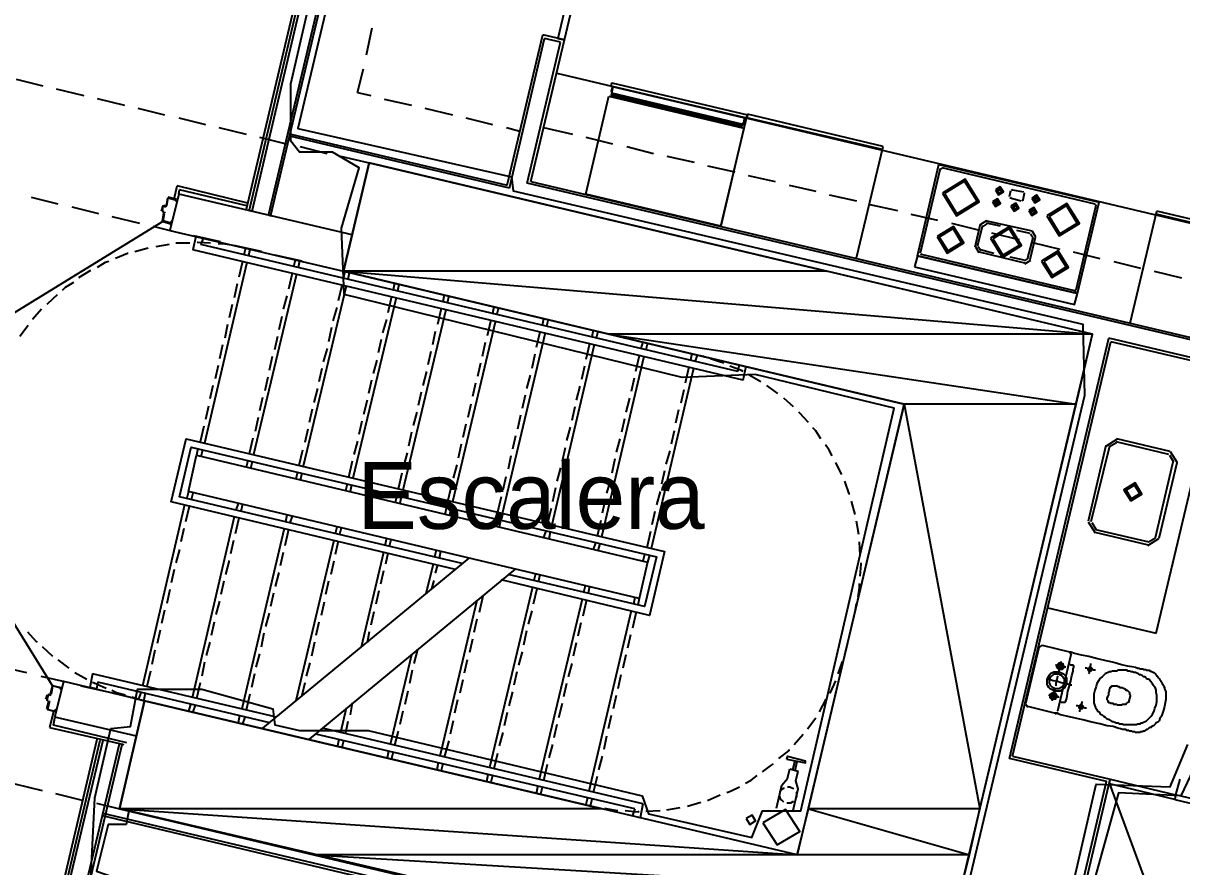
# Model space of a CAD drawing. Header units: feet. Extents: x -84 to 198, y -22 to 181.
# Drawn here: x 79.67 to 100.5, y 46.88 to 62.05 of the extents above; entities that cross this region are included whole.
import ezdxf
from ezdxf.enums import TextEntityAlignment as Align

# ---------------------------------------------------------------- set-up
doc = ezdxf.new("R2010")
doc.units = ezdxf.units.FT
for name, color, linetype in [('A-AREA-COMUN', 252, 'CONTINUOUS'), ('A-AREA-UNIDAD', 30, 'CONTINUOUS'), ('A-LINEA', 7, 'CONTINUOUS'), ('A-MURO-CONCRETO', 8, 'CONTINUOUS'), ('A-NOMBRE-ESPACIO', 2, 'CONTINUOUS')]:
    doc.layers.add(name, color=color, linetype=linetype)

msp = doc.modelspace()

# ---------------------------------------------------------------- linework, layer by layer
at = {"layer": 'A-AREA-COMUN'}
msp.add_lwpolyline([(80.88, 46.56), (80.96, 48.1244), (81.248, 49.3689), (81.6, 49.4044), (81.728, 50.08), (82.88, 50.08), (84.16, 49.7244), (84.192, 49.44), (84.64, 49.3333), (85.872, 49.3333), (90.8, 48.16), (90.912, 47.84), (92.768, 47.4133), (92.96, 47.8933), (93.648, 47.8933), (95.328, 55.1289), (92.832, 55.7333), (91.52, 55.68), (85.44, 57.1733), (85.392, 58.3644), (85.712, 59.4489), (85.232, 59.7333), (84.64, 59.7333), (84.48, 59.9289), (84.48, 60.96), (85.44, 65.12)], dxfattribs=at)
at = {"layer": 'A-AREA-UNIDAD'}
for points in [[(85.6, 64.32), (84.608, 60.16), (88.448, 59.2889), (88.48, 59.04), (98.72, 56.64), (98.752, 55.36), (96.64, 46.4889), (98.432, 46.08), (98.96, 48.3733), (100.288, 48.32), (100.608, 49.0844)], [(101.04, 49.3333), (100.48, 48.16), (99.36, 48.2133), (98.752, 46.0089), (98.272, 45.9733), (98.4, 45.8133), (97.632, 43.0756), (90.16, 44.8533), (90, 45.0133), (90.16, 45.8844), (81.568, 47.8933), (81.52, 47.6444), (81.2, 47.6444), (80.992, 46.8089), (81.44, 46.6489), (81.44, 45.4933), (80.672, 45.44), (80.32, 43.84), (81.44, 41.92), (81.44, 40.9244), (80.768, 40.64), (79.552, 40.6756)]]:
    msp.add_lwpolyline(points, dxfattribs=at)
at = {"layer": 'A-LINEA'}
for p, q in [((84.12, 58.5778), (85.6933, 65.2311)), ((84.08, 58.5911), (85.64, 65.1911)), ((83.68, 58.6844), (85.1467, 64.8978)), ((83.7333, 58.6711), (85.2133, 64.9378)), ((83.7867, 58.6711), (85.2667, 64.9644)), ((85.84, 61.4844), (85.9467, 61.9644)), ((88.3733, 59.1378), (89.0133, 61.8444)), ((88.4133, 59.0844), (89.04, 61.7778)), ((88.7333, 59.1778), (89.3333, 61.7111)), ((88.8, 59.2044), (89.4, 61.7511)), ((89.4, 61.7511), (89.0133, 61.8444)), ((89.3333, 61.7111), (89.04, 61.7778)), ((79.5467, 61.0444), (80.0267, 60.9244)), ((85.68, 60.8044), (85.7867, 61.2311)), ((89.2667, 61.1511), (108.7733, 56.5378)), ((80.2667, 60.8711), (80.76, 60.7511)), ((81, 60.6978), (81.4933, 60.5778)), ((85.68, 60.8044), (85.92, 60.7511)), ((86.16, 60.6844), (86.6533, 60.5778)), ((90.2533, 60.7511), (92.5867, 60.1911)), ((90.2533, 60.7511), (92.5867, 60.1911)), ((92.6, 60.2178), (90.2667, 60.7778)), ((92.6, 60.2178), (90.2667, 60.7778)), ((81.7333, 60.5244), (82.2133, 60.4044)), ((86.8933, 60.5244), (87.3867, 60.4044)), ((92.2133, 58.4044), (92.6933, 60.4178)), ((95.1333, 59.8311), (92.6933, 60.4178)), ((82.4667, 60.3511), (82.9467, 60.2311)), ((87.6267, 60.3511), (88.1067, 60.2311)), ((95.12, 59.7778), (92.68, 60.3511)), ((83.1867, 60.1778), (83.68, 60.0578)), ((83.92, 60.0044), (84.4, 59.8844)), ((88.4133, 59.0844), (84.4667, 60.0178)), ((84.48, 60.0578), (88.3733, 59.1378)), ((88.36, 60.1778), (88.6, 60.1111)), ((89.0267, 60.1778), (89.5467, 60.0578)), ((89.7867, 60.0044), (90.2667, 59.8844)), ((84.6533, 59.8311), (85.1333, 59.7111)), ((90.52, 59.8311), (91, 59.7111)), ((94.6533, 57.8311), (95.1333, 59.8311)), ((85.3733, 59.6578), (85.8933, 59.5378)), ((91.24, 59.6578), (91.7333, 59.5511)), ((91.9733, 59.4844), (92.4667, 59.3778)), ((95.7467, 57.8711), (96.1333, 59.5111)), ((95.8, 57.9244), (96.16, 59.4444)), ((96.1333, 59.5111), (99.0133, 58.8311)), ((96.1846, 59.4439), (96.1605, 59.429)), ((96.1867, 59.4578), (98.9333, 58.8044)), ((108.3467, 54.5378), (88.7333, 59.1778)), ((88.8, 59.2044), (108.32, 54.5911)), ((92.7067, 59.3111), (93.1867, 59.2044)), ((82.3867, 58.8844), (82.44, 59.1244)), ((83.7067, 58.8178), (82.44, 59.1244)), ((82.4667, 58.9778), (82.48, 59.0578)), ((83.6933, 58.7644), (82.48, 59.0578)), ((93.44, 59.1378), (93.92, 59.0311)), ((94.16, 58.9644), (94.6533, 58.8578)), ((97.2, 59.0311), (97.2133, 59.0978)), ((97.2, 59.0311), (97.2, 59.0311)), ((97.2133, 59.0311), (97.2267, 59.0978)), ((97.4, 58.9378), (97.4267, 59.0444)), ((97.4646, 59.0572), (97.4405, 59.0424)), ((97.4533, 59.0578), (97.6533, 59.0178)), ((97.6667, 58.9911), (97.64, 58.8711)), ((97.6795, 58.9798), (97.6646, 59.0039)), ((97.84, 58.8711), (97.8667, 58.9511)), ((79.8133, 58.9244), (80.2933, 58.8044)), ((80.5467, 58.7511), (81.0267, 58.6311)), ((82.2267, 58.7644), (82.2, 58.7644)), ((82.2267, 58.7778), (82.2267, 58.7778)), ((82.2287, 58.7516), (82.2528, 58.7665)), ((82.2667, 58.9111), (82.24, 58.7644)), ((82.4267, 58.8844), (82.28, 58.9244)), ((82.28, 58.9111), (82.28, 58.9111)), ((82.4267, 58.8711), (82.4267, 58.8711)), ((94.8933, 58.7911), (95.3867, 58.6844)), ((97.1467, 58.8178), (97.16, 58.8844)), ((97.4133, 58.9111), (97.6133, 58.8578)), ((97.4139, 58.9224), (97.4287, 58.8983)), ((97.48, 58.7378), (97.4933, 58.8044)), ((97.4933, 58.7244), (97.5067, 58.8044)), ((97.6287, 58.8583), (97.6528, 58.8732)), ((97.8533, 58.8711), (97.8533, 58.8711)), ((97.8667, 58.8711), (97.88, 58.9378)), ((98.6, 57.2578), (98.96, 58.7778)), ((98.6267, 57.1911), (99.0133, 58.8311)), ((98.9595, 58.7665), (98.9446, 58.7906)), ((81.2667, 58.5778), (81.76, 58.4578)), ((82.1733, 58.6711), (82.1733, 58.6711)), ((82.1733, 58.6578), (82.2, 58.6578)), ((82.2261, 58.6332), (82.2113, 58.6572)), ((95.6267, 58.6178), (96.1067, 58.5111)), ((97.48, 58.7244), (97.48, 58.7244)), ((97.8, 58.6578), (97.8133, 58.7244)), ((97.8, 58.6578), (97.8, 58.6578)), ((97.8133, 58.6578), (97.8267, 58.7244)), ((99.5733, 56.6578), (100.0533, 58.6711)), ((102.48, 58.0311), (100.04, 58.6178)), ((102.4933, 58.0978), (100.0533, 58.6711)), ((78.5709, 56.2715), (82.1859, 58.4922)), ((82, 58.4044), (82.48, 58.2844)), ((82.1867, 58.4978), (82.1867, 58.4978)), ((82.1867, 58.4844), (82.32, 58.4444)), ((82.32, 58.4578), (82.32, 58.4578)), ((96.36, 58.4578), (96.84, 58.3378)), ((96.7867, 58.0311), (96.88, 58.4444)), ((96.8267, 58.0444), (96.92, 58.4178)), ((96.9866, 58.4954), (96.8823, 58.4311)), ((96.9938, 58.4428), (96.9216, 58.3983)), ((97.8133, 58.3111), (96.9733, 58.4978)), ((97.24, 58.4044), (96.9867, 58.4578)), ((97.7733, 58.2711), (97.5333, 58.3244)), ((82.7733, 58.2178), (82.72, 57.9778)), ((82.7333, 58.2311), (83.2133, 58.1244)), ((82.9067, 58.1911), (82.8667, 58.0711)), ((97.08, 58.2844), (97.5733, 58.1644)), ((97.7333, 57.8311), (97.8267, 58.1911)), ((97.7733, 57.8044), (97.8667, 58.2044)), ((97.8251, 58.184), (97.7805, 58.2562)), ((97.8777, 58.2045), (97.8133, 58.3088)), ((81.92, 58.0044), (81.68, 57.9378)), ((82.2933, 58.0711), (82.0533, 58.0311)), ((82.6667, 58.0978), (82.4133, 58.0978)), ((92.6133, 55.6311), (82.72, 57.9778)), ((92.52, 55.7911), (82.8667, 58.0711)), ((83.4533, 58.0578), (83.9467, 57.9511)), ((83.6667, 58.0044), (83.5333, 58.0311)), ((83.6667, 58.0044), (83.64, 57.8844)), ((83.7467, 57.9911), (83.72, 57.8711)), ((95.8005, 57.909), (95.8154, 57.885)), ((96.789, 58.0311), (96.8534, 57.9268)), ((97.68, 57.7378), (96.84, 57.9378)), ((96.8416, 58.0383), (96.8862, 57.9661)), ((97.12, 57.9111), (96.88, 57.9778)), ((97.8133, 58.1111), (98.3067, 57.9911)), ((98.5467, 57.9378), (99.0267, 57.8178)), ((83.6933, 57.7511), (82.9333, 54.4978)), ((83.6133, 57.7644), (83.5467, 57.4844)), ((84.1867, 57.8844), (84.68, 57.7778)), ((84.56, 57.7911), (84.5333, 57.6711)), ((84.64, 57.7778), (84.6133, 57.6578)), ((84.92, 57.7111), (85.4267, 57.5911)), ((95.7467, 57.8711), (98.6267, 57.1911)), ((95.8133, 57.8978), (98.5733, 57.2444)), ((97.6667, 57.7911), (97.4133, 57.8444)), ((97.6729, 57.7794), (97.7451, 57.824)), ((97.68, 57.7268), (97.7843, 57.7912)), ((99.28, 57.7644), (99.76, 57.6444)), ((84.5867, 57.5378), (83.8133, 54.2978)), ((84.5067, 57.5511), (84.44, 57.2711)), ((85.4533, 57.5911), (85.4267, 57.4711)), ((85.5333, 57.5644), (85.5067, 57.4444)), ((100, 57.5911), (100.4933, 57.4711)), ((83.52, 57.3644), (83.4667, 57.1111)), ((85.48, 57.3244), (84.7067, 54.0844)), ((85.4, 57.3378), (85.3333, 57.0578)), ((86.3467, 57.3778), (86.32, 57.2578)), ((86.4267, 57.3511), (86.4, 57.2311)), ((84.4133, 57.1511), (84.3467, 56.9111)), ((86.3733, 57.1111), (85.6, 53.8711)), ((86.2933, 57.1378), (86.2267, 56.8444)), ((87.24, 57.1644), (87.2133, 57.0444)), ((87.32, 57.1511), (87.2933, 57.0178)), ((98.5754, 57.2316), (98.5995, 57.2465)), ((80, 56.9111), (79.84, 56.7244)), ((83.4267, 56.9911), (83.3733, 56.7511)), ((85.3067, 56.9378), (85.24, 56.6978)), ((87.2667, 56.8978), (86.4933, 53.6578)), ((87.1867, 56.9244), (87.12, 56.6311)), ((88.1333, 56.9511), (88.1067, 56.8311)), ((88.2133, 56.9378), (88.1867, 56.8178)), ((84.32, 56.7778), (84.2667, 56.5378)), ((86.2, 56.7244), (86.1333, 56.4844)), ((88.16, 56.6978), (87.3867, 53.4444)), ((88.08, 56.7111), (88.0133, 56.4311)), ((89.0267, 56.7378), (89, 56.6178)), ((89.1067, 56.7244), (89.08, 56.6044)), ((79.76, 56.6178), (79.6133, 56.4178)), ((83.3467, 56.6311), (83.2933, 56.3911)), ((85.2133, 56.5778), (85.16, 56.3244)), ((87.08, 56.5111), (87.0267, 56.2711)), ((89.0533, 56.4844), (88.28, 53.2311)), ((88.96, 56.4978), (88.8933, 56.2178)), ((89.92, 56.5378), (89.8933, 56.4044)), ((90, 56.5111), (89.9733, 56.3911)), ((83.2533, 56.2711), (83.2, 56.0178)), ((84.24, 56.4178), (84.1867, 56.1778)), ((86.1067, 56.3644), (86.0533, 56.1244)), ((87.9733, 56.3111), (87.92, 56.0578)), ((89.9333, 56.2711), (89.1733, 53.0311)), ((89.8533, 56.2844), (89.7867, 56.0044)), ((90.8133, 56.3244), (90.7733, 56.2044)), ((90.8933, 56.2978), (90.8667, 56.1778)), ((97.4, 48.8311), (99.1867, 56.3911)), ((97.4533, 48.8711), (99.2267, 56.3244)), ((108.2267, 54.2044), (99.2267, 56.3244)), ((84.1467, 56.0578), (84.0933, 55.8044)), ((85.1333, 56.2044), (85.0667, 55.9644)), ((87, 56.1511), (86.9467, 55.9111)), ((88.8667, 56.0978), (88.8133, 55.8444)), ((90.8267, 56.0578), (90.0667, 52.8178)), ((90.7467, 56.0711), (90.68, 55.7911)), ((91.6933, 56.1111), (91.6667, 55.9911)), ((91.7867, 56.0844), (91.7467, 55.9644)), ((91.9067, 56.0578), (91.7867, 56.0844)), ((83.1733, 55.8978), (83.12, 55.6578)), ((85.04, 55.8444), (84.9867, 55.6044)), ((86.0267, 55.9911), (85.96, 55.7511)), ((87.8933, 55.9378), (87.84, 55.6978)), ((89.76, 55.8844), (89.7067, 55.6444)), ((91.72, 55.8444), (90.96, 52.6044)), ((91.64, 55.8711), (91.5733, 55.5778)), ((92.52, 55.7911), (92.5467, 55.9111)), ((92.6133, 55.6311), (92.6667, 55.8844)), ((100.04, 51.0844), (101.1733, 55.8711)), ((84.0667, 55.6844), (84.0133, 55.4444)), ((85.9333, 55.6311), (85.88, 55.3911)), ((86.92, 55.7911), (86.8533, 55.5378)), ((88.7867, 55.7244), (88.72, 55.4844)), ((90.6533, 55.6711), (90.6, 55.4311)), ((92.9333, 55.6044), (92.72, 55.7244)), ((83.08, 55.5378), (83.0267, 55.2978)), ((84.96, 55.4844), (84.8933, 55.2311)), ((86.8267, 55.4178), (86.7733, 55.1778)), ((87.8, 55.5778), (87.7467, 55.3378)), ((89.68, 55.5244), (89.6133, 55.2711)), ((91.5467, 55.4578), (91.4933, 55.2178)), ((93.24, 55.3911), (93.04, 55.5378)), ((83.9733, 55.3244), (83.92, 55.0844)), ((85.8533, 55.2711), (85.7867, 55.0178)), ((87.72, 55.2044), (87.6667, 54.9644)), ((88.6933, 55.3644), (88.64, 55.1244)), ((90.5733, 55.3111), (90.5067, 55.0578)), ((93.52, 55.1511), (93.3467, 55.3111)), ((83, 55.1644), (82.9467, 54.9244)), ((84.8667, 55.1111), (84.8133, 54.8711)), ((86.7467, 55.0578), (86.68, 54.8178)), ((88.6133, 55.0044), (88.56, 54.7511)), ((89.5867, 55.1511), (89.5333, 54.9111)), ((91.4533, 55.0978), (91.4, 54.8578)), ((82.92, 54.8044), (82.8533, 54.5244)), ((83.8933, 54.9644), (83.84, 54.7111)), ((85.76, 54.8978), (85.7067, 54.6578)), ((87.6267, 54.8444), (87.5733, 54.6044)), ((89.5067, 54.7911), (89.44, 54.5511)), ((90.48, 54.9378), (90.4267, 54.6978)), ((83.8, 54.5911), (83.7333, 54.3111)), ((84.7867, 54.7511), (84.7333, 54.5111)), ((86.6533, 54.6978), (86.6, 54.4444)), ((88.52, 54.6311), (88.4667, 54.3911)), ((90.4, 54.5778), (90.3333, 54.3378)), ((91.3733, 54.7244), (91.32, 54.4844)), ((99.3384, 54.5733), (99.1378, 54.4495)), ((100.2933, 54.3511), (99.3333, 54.5778)), ((82.8133, 54.4044), (82.7867, 54.2844)), ((82.8933, 54.3778), (82.8667, 54.2578)), ((84.6933, 54.3778), (84.6267, 54.0978)), ((85.68, 54.5378), (85.6133, 54.2978)), ((87.5467, 54.4844), (87.4933, 54.2311)), ((89.4133, 54.4178), (89.36, 54.1778)), ((91.2933, 54.3644), (91.2267, 54.1244)), ((99.1333, 54.4578), (98.8133, 53.0978)), ((99.2, 54.4444), (98.8667, 53.0844)), ((99.323, 54.5084), (99.2027, 54.4341)), ((100.2667, 54.2978), (99.32, 54.5244)), ((83.7067, 54.1911), (83.68, 54.0711)), ((83.7867, 54.1644), (83.76, 54.0444)), ((85.5867, 54.1778), (85.52, 53.8844)), ((86.5733, 54.3244), (86.5067, 54.0844)), ((88.44, 54.2711), (88.3867, 54.0311)), ((90.3067, 54.2178), (90.2533, 53.9644)), ((100.0267, 52.8044), (100.3467, 54.1644)), ((100.3573, 54.1614), (100.283, 54.2818)), ((100.4222, 54.1461), (100.2984, 54.3466)), ((84.6, 53.9778), (84.5733, 53.8578)), ((84.68, 53.9644), (84.6533, 53.8311)), ((86.48, 53.9644), (86.4133, 53.6711)), ((87.4667, 54.1111), (87.4, 53.8711)), ((89.3333, 54.0578), (89.2667, 53.8178)), ((91.2, 54.0044), (91.1467, 53.7644)), ((100.0933, 52.7911), (100.4133, 54.1511)), ((85.4933, 53.7644), (85.4667, 53.6444)), ((85.5733, 53.7511), (85.5467, 53.6311)), ((87.3733, 53.7511), (87.3067, 53.4711)), ((88.3467, 53.8978), (88.2933, 53.6578)), ((90.2267, 53.8444), (90.16, 53.6044)), ((80.2126, 50.1189), (77.9758, 53.724)), ((82.64, 53.6311), (82.6133, 53.5111)), ((82.72, 53.6044), (82.6933, 53.4844)), ((86.3867, 53.5511), (86.36, 53.4311)), ((86.4667, 53.5378), (86.44, 53.4178)), ((88.2667, 53.5378), (88.2, 53.2578)), ((89.24, 53.6978), (89.1867, 53.4444)), ((91.12, 53.6311), (91.0533, 53.3911)), ((82.5733, 53.3911), (81.8133, 50.1378)), ((82.6533, 53.3644), (82.5867, 53.0844)), ((83.5333, 53.4178), (83.4933, 53.2978)), ((83.6133, 53.4044), (83.5867, 53.2711)), ((87.28, 53.3511), (87.2533, 53.2178)), ((87.36, 53.3244), (87.3333, 53.2044)), ((89.16, 53.3244), (89.0933, 53.0444)), ((90.1333, 53.4844), (90.08, 53.2444)), ((94.6267, 53.2178), (94.56, 53.4578)), ((83.4667, 53.1778), (82.7067, 49.9244)), ((83.5467, 53.1511), (83.48, 52.8711)), ((84.4133, 53.2044), (84.3867, 53.0844)), ((84.5067, 53.1911), (84.4667, 53.0711)), ((88.1733, 53.1378), (88.1467, 53.0178)), ((91.0267, 53.2711), (90.9733, 53.0311)), ((82.56, 52.9644), (82.5067, 52.7244)), ((84.36, 52.9644), (83.6, 49.7244)), ((84.44, 52.9511), (84.3733, 52.6578)), ((85.3067, 52.9911), (85.28, 52.8711)), ((85.3867, 52.9778), (85.36, 52.8578)), ((88.2533, 53.1111), (88.2267, 52.9911)), ((89.0667, 52.9244), (89.0267, 52.8044)), ((90.0533, 53.1111), (89.9867, 52.8311)), ((90.9467, 52.9111), (90.88, 52.6178)), ((94.6933, 52.8578), (94.6533, 53.0978)), ((98.8178, 53.0895), (98.9416, 52.8889)), ((98.8827, 53.0741), (98.957, 52.9538)), ((98.9467, 52.9511), (99.9067, 52.7244)), ((83.4533, 52.7511), (83.4, 52.5111)), ((85.2533, 52.7511), (84.5733, 49.8711)), ((85.3333, 52.7378), (85.28, 52.4978)), ((86.2, 52.7911), (86.1733, 52.6578)), ((86.28, 52.7644), (86.2533, 52.6444)), ((89.1467, 52.8978), (89.12, 52.7778)), ((89.96, 52.7111), (89.92, 52.5911)), ((90.04, 52.6978), (90, 52.5644)), ((94.72, 52.4844), (94.7067, 52.7244)), ((98.9333, 52.8978), (99.8933, 52.6711)), ((99.8883, 52.6623), (100.0889, 52.7861)), ((99.9036, 52.7271), (100.024, 52.8014)), ((82.48, 52.5911), (82.4133, 52.3511)), ((84.3467, 52.5378), (84.2933, 52.2978)), ((86.1467, 52.5378), (85.7467, 50.8311)), ((86.2267, 52.5244), (86.1867, 52.3244)), ((87.0933, 52.5778), (87.0667, 52.4578)), ((87.1733, 52.5511), (87.1467, 52.4311)), ((90.84, 52.4978), (90.8133, 52.3778)), ((83.3733, 52.3911), (83.3067, 52.1378)), ((87.68, 52.4311), (83.9733, 49.3778)), ((85.2533, 52.3778), (85.2, 52.1378)), ((87.04, 52.3244), (86.9067, 51.7911)), ((87.12, 52.3111), (87.08, 52.1644)), ((90.9333, 52.4844), (90.8933, 52.3644)), ((82.3867, 52.2311), (82.3333, 51.9911)), ((84.2667, 52.1778), (84.2, 51.9244)), ((88.52, 52.2444), (84.8133, 49.1778)), ((86.1467, 52.2044), (86.0933, 51.9644)), ((88.88, 52.1511), (88.8533, 52.0311)), ((88.96, 52.1378), (88.9333, 52.0178)), ((82.3067, 51.8711), (82.2533, 51.6178)), ((83.28, 52.0178), (83.2267, 51.7778)), ((85.16, 52.0178), (85.1067, 51.7778)), ((87.0533, 52.0311), (87.0133, 51.8844)), ((88.8267, 51.9111), (88.0533, 48.6711)), ((88.9067, 51.8844), (88.84, 51.6044)), ((89.7733, 51.9378), (89.7467, 51.8178)), ((89.8533, 51.9244), (89.8267, 51.8044)), ((83.2, 51.6578), (83.1333, 51.4178)), ((84.1733, 51.8044), (84.12, 51.5644)), ((86.0667, 51.8444), (86.0133, 51.6044)), ((87.8267, 51.6711), (87.16, 48.8711)), ((87.9333, 51.7511), (87.8667, 51.4578)), ((89.72, 51.6978), (88.9467, 48.4578)), ((89.8, 51.6844), (89.7333, 51.3911)), ((90.6667, 51.7244), (90.64, 51.6044)), ((90.7467, 51.7111), (90.72, 51.5911)), ((82.2133, 51.4978), (82.16, 51.2578)), ((85.08, 51.6444), (85.0267, 51.4044)), ((85.9733, 51.4711), (85.92, 51.2311)), ((88.8133, 51.4844), (88.7467, 51.2444)), ((90.6, 51.4844), (89.84, 48.2444)), ((90.6933, 51.4711), (90.6267, 51.1778)), ((94.6267, 51.4711), (94.6533, 51.6178)), ((98.0933, 51.5378), (100.04, 51.0844)), ((83.1067, 51.2844), (83.0533, 51.0444)), ((84.0933, 51.4444), (84.0267, 51.2044)), ((84.9867, 51.2844), (84.9333, 51.0444)), ((87.8267, 51.3378), (87.7733, 51.0978)), ((89.6933, 51.2711), (89.64, 51.0311)), ((82.1333, 51.1378), (82.08, 50.8978)), ((84, 51.0844), (83.9467, 50.8311)), ((85.8933, 51.1111), (85.8533, 50.9111)), ((88.72, 51.1244), (88.6667, 50.8711)), ((90.5867, 51.0578), (90.5333, 50.8178)), ((80.0133, 50.8444), (80.2, 50.6711)), ((83.0267, 50.9244), (82.96, 50.6844)), ((84.9067, 50.9244), (84.8533, 50.6711)), ((87.7467, 50.9778), (87.6933, 50.7378)), ((89.6133, 50.9111), (89.56, 50.6711)), ((94.44, 50.6978), (94.48, 50.8311)), ((97.6933, 49.8178), (97.9333, 50.8311)), ((97.9907, 50.8699), (97.9346, 50.8352)), ((97.9867, 50.8711), (98.48, 50.7511)), ((82.04, 50.7778), (81.9867, 50.5244)), ((83.92, 50.7111), (83.8533, 50.4711)), ((86.6533, 50.6978), (86.2667, 49.0844)), ((86.76, 50.7911), (86.6933, 50.5378)), ((88.64, 50.7511), (88.5733, 50.5111)), ((90.5067, 50.6978), (90.4533, 50.4578)), ((98.5067, 50.6978), (98.2667, 49.6844)), ((98.5187, 50.6937), (98.4841, 50.7499)), ((79.2533, 50.4844), (79.7333, 50.3778)), ((80.2933, 50.6044), (80.4933, 50.4578)), ((82.9333, 50.5644), (82.88, 50.3111)), ((84.8267, 50.5511), (84.76, 50.3111)), ((86.6667, 50.4178), (86.6133, 50.1778)), ((87.6533, 50.6044), (87.6, 50.3644)), ((89.5333, 50.5378), (89.4667, 50.2978)), ((79.9867, 50.3111), (80.4667, 50.2044)), ((80.24, 49.5778), (80.4, 50.2178)), ((81.8533, 49.8711), (80.4, 50.2178)), ((80.6, 50.3778), (80.8133, 50.2578)), ((80.92, 50.3511), (80.8667, 50.1111)), ((84.2267, 49.5778), (80.92, 50.3511)), ((81.0133, 50.2044), (80.9867, 50.0844)), ((84.1067, 49.4711), (81.0133, 50.2044)), ((81.96, 50.4044), (81.8933, 50.1244)), ((83.8267, 50.3511), (83.7733, 50.1111)), ((87.5733, 50.2444), (87.52, 50.0044)), ((88.5467, 50.3911), (88.4933, 50.1511)), ((90.4133, 50.3378), (90.36, 50.0844)), ((80.12, 49.9911), (80.1467, 49.9778)), ((80.1467, 49.9911), (80.1467, 49.9911)), ((80.2133, 50.1378), (80.3467, 50.1111)), ((80.3467, 50.0978), (80.3467, 50.0978)), ((80.7067, 50.1378), (81.2, 50.0311)), ((80.9867, 50.0844), (80.8667, 50.1111)), ((81.7867, 50.0178), (81.7467, 49.8978)), ((81.8667, 50.0044), (81.84, 49.8844)), ((82.8533, 50.1911), (82.7867, 49.9111)), ((83.7467, 49.9911), (83.68, 49.6978)), ((84.7333, 50.1911), (84.68, 49.9644)), ((86.5867, 50.0444), (86.5333, 49.8044)), ((88.4667, 50.0311), (88.4, 49.7778)), ((89.44, 50.1778), (89.3867, 49.9378)), ((80.08, 49.8978), (80.1067, 49.9778)), ((80.0933, 49.7244), (80.1333, 49.8578)), ((80.12, 49.9778), (80.12, 49.9778)), ((80.12, 49.8578), (80.12, 49.8578)), ((80.1461, 49.8465), (80.1313, 49.8706)), ((80.1487, 49.965), (80.1728, 49.9798)), ((81.44, 49.9778), (81.8533, 49.8711)), ((81.6267, 49.9378), (81.76, 49.8978)), ((82.68, 49.8044), (82.64, 49.6844)), ((82.76, 49.7911), (82.72, 49.6711)), ((85.5867, 49.8311), (85.5467, 49.6178)), ((87.48, 49.8844), (87.4267, 49.6444)), ((89.36, 49.8178), (89.2933, 49.5644)), ((90.3333, 49.9644), (90.28, 49.7244)), ((93.9867, 49.6711), (94.1067, 49.8978)), ((97.6946, 49.8085), (97.7293, 49.7524)), ((80.2133, 49.6711), (80.1467, 49.3911)), ((80.2133, 49.6711), (80.1467, 49.3911)), ((81.7067, 49.2311), (80.24, 49.5778)), ((80.2533, 49.6844), (80.2533, 49.6844)), ((83.56, 49.6044), (83.5333, 49.4711)), ((83.6533, 49.5778), (83.6133, 49.4578)), ((85.48, 49.7378), (85.3733, 49.2978)), ((86.4933, 49.6844), (86.44, 49.4444)), ((88.3733, 49.6578), (88.32, 49.4178)), ((90.24, 49.6044), (90.1867, 49.3644)), ((98.2133, 49.6444), (97.7333, 49.7644)), ((98.2226, 49.6324), (98.2787, 49.667)), ((80.1467, 49.3911), (81.48, 49.0844)), ((80.1467, 49.3911), (81.48, 49.0844)), ((90.8133, 48.0178), (85.0533, 49.3778)), ((85.5067, 49.4978), (85.4667, 49.2844)), ((87.4, 49.5111), (87.3467, 49.2711)), ((89.2667, 49.4444), (89.2133, 49.2044)), ((93.7733, 49.3644), (93.92, 49.5644)), ((79.7467, 43.8444), (81, 49.1778)), ((79.8, 43.8311), (81.0533, 49.1644)), ((79.84, 43.8178), (81.1067, 49.1644)), ((90.6667, 47.9244), (84.9333, 49.2711)), ((85.3467, 49.1778), (85.32, 49.0578)), ((86.4133, 49.3244), (86.3467, 49.0711)), ((88.2933, 49.2978), (88.2267, 49.0578)), ((90.16, 49.2311), (90.1067, 48.9911)), ((93.5333, 49.0844), (93.6933, 49.2711)), ((80.1333, 43.7511), (81.4, 49.0978)), ((80.1867, 43.7378), (81.4533, 49.0844)), ((85.4267, 49.1511), (85.4, 49.0311)), ((86.24, 48.9644), (86.2133, 48.8444)), ((86.32, 48.9511), (86.2933, 48.8311)), ((87.32, 49.1511), (87.24, 48.8578)), ((89.1867, 49.0844), (89.12, 48.8444)), ((87.1333, 48.7511), (87.1067, 48.6311)), ((88.2, 48.9244), (88.1333, 48.6444)), ((90.08, 48.8711), (90.0133, 48.6311)), ((93.5067, 48.6311), (93.5467, 48.7911)), ((93.5467, 48.6178), (93.5867, 48.7778)), ((97.4533, 48.8711), (99.2133, 48.4578)), ((87.2133, 48.7378), (87.1867, 48.6178)), ((88.0267, 48.5378), (88, 48.4178)), ((89.0933, 48.7244), (89.0267, 48.4311)), ((93.4533, 48.6444), (93.6, 48.6044)), ((93.56, 48.4311), (93.6, 48.6044)), ((79.52, 48.3778), (80.0133, 48.2578)), ((88.1067, 48.5244), (88.08, 48.4044)), ((88.92, 48.3378), (88.8933, 48.2044)), ((89.9867, 48.5111), (89.92, 48.2178)), ((93.2133, 47.9378), (93.3067, 48.3511)), ((98.16, 43.9778), (99.2133, 48.4578)), ((99.2, 48.3778), (100.4133, 45.0844)), ((99.2533, 48.4044), (99.2533, 48.4044)), ((100.4667, 48.4578), (100.3867, 48.1778)), ((80.2533, 48.2044), (80.7333, 48.0844)), ((89, 48.3111), (88.9733, 48.1911)), ((89.8133, 48.1244), (89.7867, 48.0044)), ((100.3333, 48.1511), (100.3333, 48.1511)), ((100.4267, 48.1244), (100.4267, 48.1244)), ((80.9867, 48.0311), (81.4, 47.9244)), ((89.8933, 48.0978), (89.8667, 47.9778)), ((89.8667, 47.9778), (90, 47.9511)), ((90.6667, 47.9244), (90.6267, 47.8044)), ((90.8133, 48.0178), (90.76, 47.7644)), ((91.24, 47.9111), (91.48, 47.9511)), ((91.6133, 47.9778), (91.8533, 48.0444)), ((81.0933, 47.8044), (89.0133, 45.9244)), ((89.08, 45.9644), (81.1067, 47.8444)), ((90.8667, 47.8844), (91.12, 47.8978))]:
    msp.add_line(p, q, dxfattribs=at)
for points in [[(89.4, 61.7511), (90.0533, 64.5111), (89.9333, 64.5378), (89.28, 61.7778), (89.4, 61.7511)], [(92.6933, 60.4044), (92.68, 60.3378), (90.24, 60.9111), (90.2533, 60.9778), (92.6933, 60.4044)], [(92.6933, 60.4044), (92.68, 60.3378), (90.24, 60.9111), (90.2533, 60.9778), (92.6933, 60.4044)], [(90.2667, 60.9111), (90.24, 60.8311), (90.2533, 60.8178), (90.2533, 60.7911), (90.2667, 60.7778), (90.24, 60.7644), (90.2533, 60.7511), (90.24, 60.7378), (92.5867, 60.1778), (92.5867, 60.1911), (92.6, 60.2044), (92.6, 60.2178), (92.6133, 60.2311), (92.6133, 60.2578), (92.64, 60.2711), (92.6533, 60.3511), (90.2667, 60.9111)], [(90.2667, 60.9111), (90.24, 60.8311), (90.2533, 60.8178), (90.2533, 60.7911), (90.2667, 60.7778), (90.24, 60.7644), (90.2533, 60.7511), (90.24, 60.7378), (92.5867, 60.1778), (92.5867, 60.1911), (92.6, 60.2044), (92.6, 60.2178), (92.6133, 60.2311), (92.6133, 60.2578), (92.64, 60.2711), (92.6533, 60.3511), (90.2667, 60.9111)], [(92.64, 60.3511), (92.6133, 60.2311), (90.2533, 60.7911), (90.28, 60.9111), (92.64, 60.3511)], [(92.64, 60.3511), (92.6133, 60.2311), (90.2533, 60.7911), (90.28, 60.9111), (92.64, 60.3511)], [(90.2, 60.7378), (92.6267, 60.1644), (92.2133, 58.4044), (89.7867, 58.9778), (90.2, 60.7378)], [(81.4, 47.9244), (90.2133, 45.8444), (89.9867, 44.8711), (97.7733, 43.0311), (98.4533, 45.9511), (96.5067, 46.4044), (98.8933, 56.4578), (85.8933, 59.5378), (85.4267, 57.5911), (95.5067, 55.2044), (93.5867, 47.0978), (81.8533, 49.8711), (81.4, 47.9244)], [(96.1958, 58.9961), (96.4484, 58.5869), (96.8575, 58.8395), (96.6049, 59.2486), (96.1958, 58.9961)], [(96.2347, 58.9868), (96.4576, 58.6258), (96.8186, 58.8487), (96.5957, 59.2097), (96.2347, 58.9868)], [(85.5867, 58.2444), (82.4667, 58.9778), (82.3067, 58.3244), (85.4267, 57.5911)], [(97.1486, 59.0547), (97.2031, 58.9664), (97.2914, 59.0209), (97.2369, 59.1091), (97.1486, 59.0547)], [(97.1746, 59.0485), (97.2093, 58.9924), (97.2654, 59.027), (97.2307, 59.0832), (97.1746, 59.0485)], [(97.802, 58.908), (97.8565, 58.8197), (97.9447, 58.8742), (97.8902, 58.9625), (97.802, 58.908)], [(82.16, 58.6711), (82.1867, 58.7644), (82.1867, 58.7644)], [(82.2, 58.6578), (82.1733, 58.6711), (82.1867, 58.7644), (82.2267, 58.7511)], [(82.2533, 58.7644), (82.28, 58.9111), (82.4267, 58.8711), (82.4133, 58.8578), (82.4267, 58.8444), (82.4267, 58.8711)], [(97.0953, 58.8413), (97.1498, 58.7531), (97.238, 58.8076), (97.1835, 58.8958), (97.0953, 58.8413)], [(97.1213, 58.8352), (97.1559, 58.779), (97.2121, 58.8137), (97.1774, 58.8699), (97.1213, 58.8352)], [(97.1867, 58.8711), (97.16, 58.8044), (97.16, 58.8044)], [(97.4286, 58.7613), (97.4831, 58.6731), (97.5714, 58.7276), (97.5169, 58.8158), (97.4286, 58.7613)], [(97.4546, 58.7552), (97.4893, 58.699), (97.5454, 58.7337), (97.5107, 58.7899), (97.4546, 58.7552)], [(97.8279, 58.9019), (97.8626, 58.8457), (97.9187, 58.8804), (97.8841, 58.9365), (97.8279, 58.9019)], [(98.0747, 58.5868), (98.2976, 58.2258), (98.6586, 58.4487), (98.4357, 58.8097), (98.0747, 58.5868)], [(98.1137, 58.5776), (98.3068, 58.2648), (98.6197, 58.4579), (98.4265, 58.7708), (98.1137, 58.5776)], [(82.1733, 58.4978), (82.2, 58.6444), (82.2, 58.6444)], [(82.3333, 58.4578), (82.3467, 58.4844), (82.3333, 58.4844), (82.32, 58.4578), (82.1867, 58.4978), (82.2133, 58.6311)], [(97.7486, 58.6813), (97.8031, 58.5931), (97.8914, 58.6476), (97.8369, 58.7358), (97.7486, 58.6813)], [(97.7746, 58.6752), (97.8093, 58.619), (97.8654, 58.6537), (97.8307, 58.7099), (97.7746, 58.6752)], [(96.1, 58.2146), (96.2832, 57.9177), (96.58, 58.101), (96.3968, 58.3978), (96.1, 58.2146)], [(96.1389, 58.2054), (96.2924, 57.9567), (96.5411, 58.1102), (96.3876, 58.3589), (96.1389, 58.2054)], [(97.061, 58.1838), (97.274, 57.8388), (97.619, 58.0518), (97.406, 58.3967), (97.061, 58.1838)], [(97.1, 58.1746), (97.2832, 57.8777), (97.58, 58.061), (97.3968, 58.3578), (97.1, 58.1746)], [(81.56, 57.9111), (81.5467, 57.9111), (81.3333, 57.8178)], [(83.04, 58.0978), (82.8133, 58.1111), (82.8, 58.1111)], [(83.4133, 58.0578), (83.2533, 58.0844), (83.1733, 58.0844)], [(97.98, 57.7746), (98.1632, 57.4777), (98.46, 57.661), (98.2768, 57.9578), (97.98, 57.7746)], [(98.0189, 57.7654), (98.1724, 57.5167), (98.4211, 57.6702), (98.2676, 57.9189), (98.0189, 57.7654)], [(81.2133, 57.7644), (81.1467, 57.7511), (81, 57.6578)], [(95.6933, 57.6711), (98.5733, 56.9911), (98.6267, 57.1911), (95.7467, 57.8711), (95.6933, 57.6711)], [(80.88, 57.6044), (80.7733, 57.5378), (80.6667, 57.4711)], [(80.5733, 57.3911), (80.4267, 57.2978), (80.3733, 57.2444)], [(80.28, 57.1644), (80.1067, 57.0044), (80.0933, 56.9911)], [(108.52, 53.9244), (108.2267, 53.9911), (108.28, 54.2444), (99.1867, 56.3911)], [(92.2667, 55.9378), (92.1867, 55.9644), (92.0267, 56.0178)], [(92.6133, 55.7911), (92.5867, 55.8044), (92.3733, 55.8844)], [(93.7867, 54.8711), (93.6267, 55.0444), (93.6133, 55.0578)], [(87.44, 52.2311), (82.3333, 53.4444), (82.6, 54.5778), (91.2, 52.5511), (90.9333, 51.4044), (88.2667, 52.0444)], [(94.0133, 54.5778), (93.92, 54.7244), (93.8667, 54.7778)], [(87.56, 52.3378), (82.48, 53.5378), (82.6933, 54.4311), (91.0533, 52.4578), (90.84, 51.5644), (88.3867, 52.1378)], [(94.2133, 54.2711), (94.16, 54.3778), (94.0933, 54.4711)], [(90.8933, 52.3644), (90.7467, 51.7111), (82.64, 53.6311), (82.7867, 54.2844), (90.8933, 52.3644)], [(94.3867, 53.9378), (94.36, 53.9911), (94.28, 54.1511)], [(94.5333, 53.5778), (94.52, 53.5911), (94.44, 53.8178)], [(99.5816, 53.4623), (99.7822, 53.5861), (99.6584, 53.7866), (99.4578, 53.6628), (99.5816, 53.4623)], [(99.5908, 53.5012), (99.7433, 53.5953), (99.6492, 53.7477), (99.4967, 53.6536), (99.5908, 53.5012)], [(94.72, 52.1111), (94.7333, 52.3244), (94.7333, 52.3511)], [(94.68, 51.7378), (94.7067, 51.8978), (94.7067, 51.9778)], [(79.7467, 51.1111), (79.9067, 50.9378), (79.92, 50.9244)], [(98.48, 50.7511), (98.5067, 50.7511), (98.5733, 50.7244), (98.6933, 50.6978), (98.8267, 50.6711), (98.9867, 50.6311), (99.1333, 50.5911), (99.28, 50.5644), (99.4133, 50.5244), (99.52, 50.4978), (99.6, 50.4844), (99.6667, 50.4711), (99.7067, 50.4578), (99.7333, 50.4578), (99.7467, 50.4444), (99.76, 50.4444), (99.7733, 50.4444), (99.7867, 50.4444), (99.8, 50.4444), (99.8133, 50.4311), (99.8267, 50.4311), (99.84, 50.4311), (99.8533, 50.4311), (99.8667, 50.4178), (99.88, 50.4178), (99.9067, 50.4178), (99.92, 50.4178), (99.9333, 50.4044), (99.9467, 50.4044), (99.96, 50.3911), (99.9733, 50.3911), (99.9867, 50.3778), (100, 50.3778), (100.0133, 50.3644), (100.0267, 50.3511), (100.04, 50.3378), (100.0533, 50.3244), (100.0533, 50.3111), (100.0667, 50.2978), (100.08, 50.2844), (100.0933, 50.2711), (100.1067, 50.2444), (100.12, 50.2311), (100.12, 50.2178), (100.1333, 50.2044), (100.1467, 50.1778), (100.16, 50.1644), (100.1733, 50.1378), (100.1867, 50.1111), (100.1867, 50.0844), (100.2, 50.0578), (100.2133, 50.0311), (100.2133, 49.9911), (100.2133, 49.9511), (100.2133, 49.8978), (100.2, 49.8311), (100.1867, 49.7644), (100.1733, 49.6978), (100.1467, 49.6311), (100.1333, 49.5911), (100.1067, 49.5511), (100.0933, 49.5111), (100.0667, 49.4844), (100.04, 49.4711), (100.0267, 49.4578), (100, 49.4311), (99.9867, 49.4178), (99.96, 49.4044), (99.9467, 49.3911), (99.9333, 49.3911), (99.9067, 49.3778), (99.8933, 49.3644), (99.88, 49.3511), (99.8667, 49.3511), (99.84, 49.3378), (99.8267, 49.3244), (99.8133, 49.3244), (99.7867, 49.3111), (99.7733, 49.3111), (99.76, 49.3111), (99.7467, 49.2978), (99.7333, 49.2978), (99.72, 49.2978), (99.6933, 49.2978), (99.68, 49.2978), (99.6667, 49.2978), (99.6533, 49.3111), (99.64, 49.3111), (99.6267, 49.3111), (99.6133, 49.3111), (99.6, 49.3244), (99.5733, 49.3244), (99.56, 49.3244), (99.5467, 49.3378), (99.5333, 49.3378), (99.52, 49.3378), (99.5067, 49.3378), (99.4933, 49.3511), (99.4667, 49.3511), (99.44, 49.3511), (99.4, 49.3644), (99.3467, 49.3778), (99.2667, 49.4044), (99.16, 49.4178), (99.0267, 49.4578), (98.88, 49.4844), (98.72, 49.5244), (98.56, 49.5644), (98.4267, 49.5911), (98.32, 49.6178), (98.24, 49.6444), (98.2133, 49.6444)], [(94.32, 50.3511), (94.3467, 50.4178), (94.4, 50.5778)], [(98.4133, 50.4711), (98.4, 50.4711), (98.3867, 50.4711), (98.36, 50.4711), (98.3333, 50.4844), (98.3067, 50.4844), (98.28, 50.4978), (98.2533, 50.4978), (98.24, 50.5111), (98.2267, 50.5111)], [(98.3733, 50.4711), (98.3733, 50.4578), (98.36, 50.4578), (98.36, 50.4444), (98.3467, 50.4444), (98.3467, 50.4311), (98.3333, 50.4311), (98.32, 50.4311), (98.3067, 50.4311), (98.2933, 50.4311), (98.28, 50.4444), (98.2667, 50.4578), (98.2533, 50.4711), (98.2533, 50.4844), (98.2533, 50.4978), (98.2667, 50.5111), (98.2667, 50.5244), (98.28, 50.5378), (98.2933, 50.5378), (98.2933, 50.5511), (98.3067, 50.5511), (98.32, 50.5511), (98.3333, 50.5511), (98.3333, 50.5378), (98.3467, 50.5378), (98.36, 50.5378), (98.36, 50.5244), (98.3733, 50.5111), (98.3733, 50.4978), (98.3733, 50.4844), (98.3733, 50.4711)], [(98.28, 50.3644), (98.2933, 50.3911), (98.2933, 50.4178), (98.3067, 50.4578), (98.32, 50.4844), (98.32, 50.5244), (98.3333, 50.5511), (98.3333, 50.5778)], [(98.3467, 50.4844), (98.3467, 50.4711), (98.3333, 50.4711), (98.3333, 50.4578), (98.32, 50.4578), (98.3067, 50.4578), (98.2933, 50.4578), (98.2933, 50.4711), (98.2933, 50.4844), (98.28, 50.4844), (98.28, 50.4978), (98.2933, 50.4978), (98.2933, 50.5111), (98.3067, 50.5111), (98.3067, 50.5244), (98.32, 50.5244), (98.3333, 50.5111), (98.3467, 50.5111), (98.3467, 50.4978), (98.3467, 50.4844)], [(98.3067, 49.8578), (98.32, 49.8578), (98.3333, 49.8444), (98.3467, 49.8444), (98.36, 49.8444), (98.3733, 49.8444), (98.3867, 49.8444), (98.4, 49.8444), (98.4133, 49.8578), (98.4133, 49.8711), (98.4267, 49.8978), (98.44, 49.9511), (98.4533, 50.0444), (98.48, 50.1378), (98.5067, 50.2311), (98.52, 50.3244), (98.5467, 50.4044), (98.5467, 50.4578), (98.56, 50.4711), (98.56, 50.4844), (98.56, 50.4978), (98.5467, 50.4978), (98.5467, 50.5111), (98.5333, 50.5111), (98.52, 50.5111), (98.5067, 50.5111), (98.4933, 50.5244), (98.48, 50.5244), (98.4667, 50.5244)], [(98.9467, 50.4178), (98.9333, 50.4178), (98.92, 50.4178), (98.8933, 50.4311), (98.8667, 50.4311), (98.84, 50.4444), (98.8133, 50.4444), (98.7867, 50.4578), (98.7733, 50.4578), (98.76, 50.4578)], [(98.88, 50.4311), (98.88, 50.4178), (98.8667, 50.4044), (98.8533, 50.4044), (98.84, 50.4044), (98.8267, 50.4044), (98.8267, 50.4178), (98.8133, 50.4178), (98.8133, 50.4311), (98.8133, 50.4444), (98.8267, 50.4578), (98.84, 50.4711), (98.8533, 50.4711), (98.8667, 50.4711), (98.88, 50.4578), (98.88, 50.4444), (98.88, 50.4311)], [(98.8267, 50.3511), (98.84, 50.3778), (98.84, 50.3911), (98.84, 50.4311), (98.8533, 50.4578), (98.8533, 50.4844), (98.8667, 50.5111), (98.8667, 50.5244), (98.8667, 50.5378)], [(98.9333, 50.0578), (98.92, 49.9911), (98.92, 49.9244), (98.92, 49.8711), (98.92, 49.8311), (98.9333, 49.7778), (98.9467, 49.7511), (98.9733, 49.7111), (98.9867, 49.6844), (99.0133, 49.6711), (99.0267, 49.6444), (99.04, 49.6311), (99.0667, 49.6178), (99.08, 49.6044), (99.0933, 49.5911), (99.12, 49.5778), (99.1333, 49.5644), (99.1467, 49.5511), (99.1733, 49.5378), (99.1867, 49.5378), (99.2, 49.5244), (99.2267, 49.5111), (99.24, 49.4978), (99.2667, 49.4978), (99.2933, 49.4844), (99.32, 49.4711), (99.3467, 49.4711), (99.3733, 49.4578), (99.4, 49.4578), (99.4267, 49.4578), (99.4533, 49.4444), (99.48, 49.4444), (99.5067, 49.4444), (99.5333, 49.4444), (99.5467, 49.4444), (99.5733, 49.4444), (99.6, 49.4444), (99.6133, 49.4444), (99.64, 49.4444), (99.6533, 49.4444), (99.6667, 49.4444), (99.6933, 49.4444), (99.7067, 49.4578), (99.7333, 49.4578), (99.7467, 49.4578), (99.7733, 49.4711), (99.7867, 49.4711), (99.8133, 49.4844), (99.84, 49.4978), (99.8667, 49.5111), (99.8933, 49.5378), (99.92, 49.5644), (99.9467, 49.5911), (99.9733, 49.6311), (100, 49.6844), (100.0133, 49.7378), (100.04, 49.7911), (100.0533, 49.8578), (100.0533, 49.9244), (100.0533, 49.9644), (100.04, 50.0178), (100.04, 50.0578), (100.0267, 50.0978), (100, 50.1244), (99.9867, 50.1511), (99.9733, 50.1778), (99.96, 50.1911), (99.9467, 50.2178), (99.9333, 50.2311), (99.92, 50.2444), (99.8933, 50.2578), (99.88, 50.2578), (99.8667, 50.2711), (99.8533, 50.2844), (99.84, 50.2978), (99.8133, 50.2978), (99.8, 50.3111), (99.7867, 50.3244), (99.76, 50.3378), (99.7467, 50.3378), (99.72, 50.3511), (99.6933, 50.3644), (99.6667, 50.3778), (99.64, 50.3778), (99.6133, 50.3911), (99.5867, 50.3911), (99.56, 50.4044), (99.5333, 50.4044), (99.5067, 50.4178), (99.48, 50.4178), (99.4533, 50.4178), (99.44, 50.4178), (99.4133, 50.4178), (99.4, 50.4178), (99.3733, 50.4178), (99.3467, 50.4178), (99.3333, 50.4044), (99.3067, 50.4044), (99.2933, 50.4044), (99.2667, 50.4044), (99.2533, 50.4044), (99.2267, 50.3911), (99.2, 50.3911), (99.1733, 50.3778), (99.1467, 50.3644), (99.12, 50.3511), (99.0933, 50.3244), (99.0667, 50.2978), (99.0267, 50.2711), (99, 50.2311), (98.9733, 50.1778), (98.96, 50.1244), (98.9333, 50.0578)], [(80.92, 50.2044), (80.9467, 50.1911), (81.16, 50.0978)], [(94.1733, 50.0044), (94.1867, 50.0178), (94.28, 50.2311)], [(98.52, 50.1511), (98.5067, 50.1511), (98.4667, 50.1644), (98.4133, 50.1778), (98.3333, 50.1911), (98.2667, 50.2178), (98.1867, 50.2311), (98.1333, 50.2444), (98.0933, 50.2578), (98.0667, 50.2578)], [(98.4267, 50.1778), (98.4133, 50.1511), (98.4, 50.1244), (98.3867, 50.0978), (98.36, 50.0711), (98.3333, 50.0578), (98.3067, 50.0444), (98.28, 50.0444), (98.24, 50.0444), (98.2133, 50.0444), (98.1867, 50.0578), (98.16, 50.0711), (98.1333, 50.0844), (98.1067, 50.1111), (98.0933, 50.1378), (98.08, 50.1644), (98.08, 50.1911), (98.08, 50.2311), (98.08, 50.2578), (98.0933, 50.2844), (98.1067, 50.3111), (98.12, 50.3378), (98.1467, 50.3644), (98.1733, 50.3778), (98.2, 50.3911), (98.2267, 50.3911), (98.2667, 50.3911), (98.2933, 50.3911), (98.32, 50.3778), (98.3467, 50.3644), (98.3733, 50.3511), (98.4, 50.3244), (98.4133, 50.2978), (98.4267, 50.2711), (98.4267, 50.2444), (98.4267, 50.2044), (98.4267, 50.1778)], [(98.3867, 50.1911), (98.3733, 50.1644), (98.36, 50.1378), (98.3467, 50.1244), (98.3333, 50.1111), (98.3067, 50.0978), (98.2933, 50.0844), (98.2667, 50.0844), (98.24, 50.0844), (98.2267, 50.0844), (98.2, 50.0978), (98.1733, 50.1111), (98.16, 50.1244), (98.1467, 50.1378), (98.1333, 50.1644), (98.12, 50.1778), (98.12, 50.2044), (98.12, 50.2311), (98.12, 50.2444), (98.1333, 50.2711), (98.1333, 50.2978), (98.16, 50.3111), (98.1733, 50.3244), (98.1867, 50.3378), (98.2133, 50.3511), (98.24, 50.3511), (98.2533, 50.3511), (98.28, 50.3511), (98.3067, 50.3378), (98.3333, 50.3378), (98.3467, 50.3111), (98.36, 50.2978), (98.3733, 50.2844), (98.3867, 50.2578), (98.3867, 50.2311), (98.3867, 50.2178), (98.3867, 50.1911)], [(98.24, 50.1378), (98.24, 50.1511), (98.24, 50.1644), (98.24, 50.1911), (98.2533, 50.2178), (98.2533, 50.2444), (98.2667, 50.2711), (98.2667, 50.2978), (98.28, 50.3111)], [(80.16, 49.9911), (80.2, 50.1378), (80.2, 50.1378)], [(80.36, 50.0978), (80.3467, 50.0711), (80.3467, 50.0978), (80.2, 50.1378), (80.1733, 49.9911)], [(81.2667, 50.0578), (81.3467, 50.0178), (81.5067, 49.9778)], [(98.2533, 49.9378), (98.24, 49.9244), (98.2267, 49.9111), (98.2267, 49.8978), (98.2133, 49.8978), (98.2, 49.8978), (98.1867, 49.8978), (98.1733, 49.8978), (98.16, 49.8978), (98.1467, 49.9111), (98.1333, 49.9244), (98.1333, 49.9378), (98.1333, 49.9511), (98.1333, 49.9644), (98.1333, 49.9778), (98.1333, 49.9911), (98.1467, 49.9911), (98.16, 50.0044), (98.1733, 50.0044), (98.1867, 50.0178), (98.2, 50.0044), (98.2133, 50.0044), (98.2267, 50.0044), (98.2267, 49.9911), (98.24, 49.9911), (98.24, 49.9778), (98.24, 49.9644), (98.2533, 49.9644), (98.2533, 49.9511), (98.2533, 49.9378)], [(98.1733, 49.8711), (98.1733, 49.8978), (98.1867, 49.9244), (98.1867, 49.9644), (98.2, 49.9911), (98.2133, 50.0311), (98.2133, 50.0578), (98.2133, 50.0844), (98.2267, 50.0844)], [(99.2133, 50.0978), (99.2133, 50.1111), (99.2267, 50.1111), (99.2267, 50.1244), (99.24, 50.1244), (99.24, 50.1378), (99.2533, 50.1378), (99.2667, 50.1378), (99.28, 50.1378), (99.2933, 50.1378), (99.3067, 50.1378), (99.32, 50.1378), (99.3333, 50.1378), (99.3467, 50.1244), (99.36, 50.1244), (99.3733, 50.1244), (99.3867, 50.1111), (99.4, 50.1111), (99.4133, 50.1111), (99.4267, 50.1111), (99.44, 50.0978), (99.4533, 50.0978), (99.4667, 50.0844), (99.48, 50.0844), (99.48, 50.0711), (99.4933, 50.0711), (99.4933, 50.0578), (99.5067, 50.0578), (99.52, 50.0578), (99.5333, 50.0444), (99.5467, 50.0311), (99.56, 50.0178), (99.56, 49.9911), (99.5733, 49.9778), (99.5733, 49.9511), (99.56, 49.9111), (99.5467, 49.8711), (99.5467, 49.8444), (99.52, 49.8311), (99.5067, 49.8178), (99.4933, 49.8044), (99.48, 49.8044), (99.4667, 49.8044), (99.4533, 49.8044), (99.44, 49.8044), (99.4267, 49.8044), (99.4133, 49.7911), (99.4, 49.7911), (99.3867, 49.7911), (99.3733, 49.7911), (99.36, 49.7911), (99.3467, 49.7911), (99.3333, 49.8044), (99.3067, 49.8044), (99.2933, 49.8044), (99.28, 49.8044), (99.2667, 49.8178), (99.2533, 49.8178), (99.24, 49.8178), (99.2267, 49.8178), (99.2133, 49.8311), (99.2, 49.8311), (99.1867, 49.8311), (99.1867, 49.8444), (99.1733, 49.8444), (99.1733, 49.8578), (99.1733, 49.8711), (99.16, 49.8844), (99.16, 49.8978), (99.16, 49.9244), (99.1733, 49.9511), (99.1867, 49.9778), (99.1867, 50.0178), (99.2, 50.0444), (99.2, 50.0711), (99.2133, 50.0978)], [(80.1467, 49.9778), (80.12, 49.9778), (80.0933, 49.8844), (80.12, 49.8844)], [(80.12, 49.8711), (80.0933, 49.8844), (80.0933, 49.8844)], [(80.1467, 49.8578), (80.1067, 49.7111), (80.2533, 49.6844), (80.2533, 49.7111), (80.2667, 49.7111), (80.2533, 49.6844)], [(98.28, 49.9244), (98.28, 49.9378), (98.2667, 49.9378), (98.24, 49.9378), (98.2133, 49.9511), (98.1733, 49.9511), (98.1467, 49.9644), (98.12, 49.9644), (98.1067, 49.9778)], [(98.2133, 49.9511), (98.2133, 49.9378), (98.2133, 49.9244), (98.2, 49.9244), (98.1867, 49.9244), (98.1733, 49.9244), (98.16, 49.9378), (98.16, 49.9511), (98.16, 49.9644), (98.16, 49.9778), (98.1733, 49.9778), (98.1867, 49.9778), (98.2, 49.9778), (98.2133, 49.9778), (98.2133, 49.9644), (98.2267, 49.9511), (98.2133, 49.9511)], [(98.72, 49.7511), (98.72, 49.7378), (98.7067, 49.7244), (98.6933, 49.7244), (98.68, 49.7244), (98.6667, 49.7244), (98.6667, 49.7378), (98.6533, 49.7378), (98.6533, 49.7511), (98.6533, 49.7644), (98.6533, 49.7778), (98.6667, 49.7778), (98.6667, 49.7911), (98.68, 49.7911), (98.6933, 49.7911), (98.7067, 49.7911), (98.7067, 49.7778), (98.72, 49.7778), (98.72, 49.7644), (98.72, 49.7511)], [(98.6667, 49.6711), (98.6667, 49.6978), (98.68, 49.7111), (98.68, 49.7511), (98.6933, 49.7778), (98.6933, 49.8044), (98.7067, 49.8311), (98.7067, 49.8444), (98.7067, 49.8578)], [(80.24, 49.6711), (80.1067, 49.7111), (80.1067, 49.7111)], [(98.7867, 49.7378), (98.7733, 49.7378), (98.76, 49.7378), (98.7333, 49.7511), (98.7067, 49.7511), (98.68, 49.7644), (98.6533, 49.7644), (98.6267, 49.7778), (98.6133, 49.7778), (98.6, 49.7778)], [(81.5333, 49.1111), (80.2133, 49.4311), (80.24, 49.5644)], [(81.5333, 49.1111), (80.2133, 49.4311), (80.24, 49.5644)], [(93.2533, 48.8311), (93.44, 48.9778), (93.44, 48.9911)], [(93.4, 48.8178), (93.4133, 48.8711), (93.7333, 48.7911)], [(93.4, 48.8178), (93.7333, 48.7511), (93.7333, 48.7911)], [(98.0933, 43.9378), (99.1467, 48.4178), (97.4, 48.8311)], [(92.96, 48.5911), (93.1067, 48.6978), (93.16, 48.7378)], [(93.3067, 48.3511), (93.4133, 48.4711), (93.4533, 48.6444)], [(92.32, 48.2178), (92.3867, 48.2444), (92.5467, 48.3244)], [(92.6533, 48.3911), (92.76, 48.4444), (92.8667, 48.5244)], [(93.4133, 48.3244), (93.4267, 48.3244), (93.4533, 48.3244), (93.48, 48.3111), (93.5067, 48.2978), (93.52, 48.2844)], [(93.5067, 47.8711), (93.6, 48.2844), (93.56, 48.4311)], [(99.2133, 48.4578), (100.3867, 48.1778), (100.3733, 48.0978), (99.2, 48.3778), (99.2133, 48.4578)], [(91.9733, 48.0844), (91.9867, 48.0844), (92.2, 48.1778)], [(93.28, 48.2178), (93.28, 48.2444), (93.2933, 48.2578), (93.32, 48.2844), (93.3467, 48.2978), (93.3467, 48.3111)], [(93.3467, 48.0444), (93.3333, 48.0578), (93.3067, 48.0844), (93.2933, 48.0978), (93.28, 48.1244), (93.28, 48.1511)], [(93.56, 48.2311), (93.5733, 48.2178), (93.5733, 48.1911), (93.5733, 48.1511), (93.56, 48.1244), (93.56, 48.1111)], [(100.3733, 48.0978), (103.12, 47.4444), (103.1467, 47.5244), (100.3867, 48.1778), (100.3733, 48.0978)], [(90.12, 47.9378), (90.28, 47.9111), (90.36, 47.8978)], [(92.9691, 47.6761), (93.2248, 47.2799), (93.6309, 47.5195), (93.3752, 47.9157), (92.9691, 47.6761)], [(93.52, 48.0578), (93.4933, 48.0444), (93.4667, 48.0311), (93.44, 48.0311), (93.4133, 48.0311), (93.4, 48.0311)], [(90.4933, 47.8978), (90.72, 47.8711), (90.7467, 47.8844)], [(92.669, 47.7511), (92.7334, 47.6468), (92.8377, 47.7112), (92.7733, 47.8154), (92.669, 47.7511)]]:
    msp.add_lwpolyline(points, dxfattribs=at)
at = {"layer": 'A-MURO-CONCRETO'}
for points in [[(85.8933, 59.5378), (94.12, 57.5911), (85.4267, 57.5911), (85.8933, 59.5378), (85.8933, 59.5378)], [(94.12, 57.5911), (85.4267, 57.5911), (98.8933, 56.4578), (94.12, 57.5911)], [(85.4267, 57.5911), (98.8933, 56.4578), (90.2, 56.4578), (85.4267, 57.5911), (85.4267, 57.5911)], [(98.8933, 56.4578), (90.2, 56.4578), (98.6, 55.2044), (98.8933, 56.4578)], [(90.2, 56.4578), (98.6, 55.2044), (95.5067, 55.2044), (90.2, 56.4578), (90.2, 56.4578)], [(95.5067, 55.2044), (96.8667, 47.9244), (93.7867, 47.9244), (95.5067, 55.2044), (95.5067, 55.2044)], [(98.6, 55.2044), (95.5067, 55.2044), (96.8667, 47.9244), (98.6, 55.2044)], [(81.8533, 49.8711), (90.08, 47.9244), (81.4, 47.9244), (81.8533, 49.8711), (81.8533, 49.8711)], [(90.08, 47.9244), (81.4, 47.9244), (93.5867, 47.0978), (90.08, 47.9244)], [(81.4, 47.9244), (93.5867, 47.0978), (84.9067, 47.0978), (81.4, 47.9244), (81.4, 47.9244)], [(93.7867, 47.9244), (96.68, 47.0978), (93.5867, 47.0978), (93.7867, 47.9244), (93.7867, 47.9244)], [(96.8667, 47.9244), (93.7867, 47.9244), (96.68, 47.0978), (96.8667, 47.9244)], [(96.68, 47.0978), (84.9067, 47.0978), (96.5067, 46.4044), (96.68, 47.0978)], [(84.9067, 47.0978), (96.5067, 46.4044), (87.8267, 46.4044), (84.9067, 47.0978), (84.9067, 47.0978)]]:
    msp.add_lwpolyline(points, dxfattribs=at)

# ---------------------------------------------------------------- texts
at = {"layer": 'A-NOMBRE-ESPACIO'}
msp.add_text('Escalera', height=1.2, dxfattribs=at).set_placement((88.8, 52.96), align=Align.CENTER)

doc.saveas('drawing.dxf')
